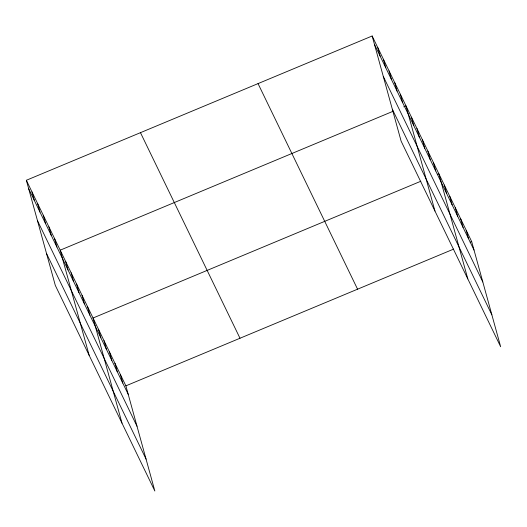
<?xml version="1.0" encoding="UTF-8"?>
<svg xmlns="http://www.w3.org/2000/svg" width="527" height="527" viewBox="0 0 527 527"><rect width="100%" height="100%" fill="white"/><g stroke="black" fill="none" stroke-linecap="round" stroke-linejoin="round"><path stroke-width="0.79" d="M26.35 180.274L125.881 385.856L154.846 491.006L55.315 285.423L26.35 180.274L372.154 35.994L471.685 241.577L500.65 346.726L401.119 141.144L372.154 35.994M393.234 111.217L60.19 250.173L89.155 355.323M403.741 106.836L405.994 105.894L434.959 211.044M420.823 181.255L93.035 318.012L122 423.161M437.338 174.365L438.839 173.739L467.805 278.888M125.881 385.856L453.668 249.093M470.183 242.203L471.685 241.577M374.493 44.485L474.023 250.061M383.281 76.382L482.811 281.965M392.332 109.247L491.862 314.83M258.039 83.609L357.569 289.191M140.465 132.659L239.996 338.242M28.689 188.758L128.219 394.341M37.476 220.661L137.007 426.238M46.528 253.527L146.058 459.103M466.211 230.273L468.549 238.757M460.736 218.962L463.075 227.453M455.262 207.658L457.601 216.142M449.788 196.347L452.126 204.838M444.314 185.043L446.652 193.528M433.365 162.428L435.704 170.913M427.891 151.124L430.23 159.609M422.417 139.813L424.755 148.304M416.943 128.509L419.281 136.994M411.468 117.198L413.807 125.689M400.355 94.247L402.694 102.732M394.716 82.594L397.055 91.085M389.078 70.947L391.416 79.432M383.439 59.294L385.771 67.785M377.793 47.647L380.132 56.132M120.406 374.545L122.745 383.037M114.932 363.241L117.271 371.726M109.458 351.931L111.796 360.422M103.984 340.626L106.322 349.111M98.509 329.316L100.848 337.807M87.561 306.707L89.9 315.192M82.087 295.397L84.425 303.888M76.613 284.093L78.951 292.577M71.138 272.782L73.477 281.273M65.664 261.478L68.003 269.962M54.551 238.52L56.89 247.005M48.912 226.873L51.251 235.358M43.273 215.22L45.605 223.712M37.628 203.574L39.966 212.058M31.989 191.92L34.327 200.412"/></g></svg>
